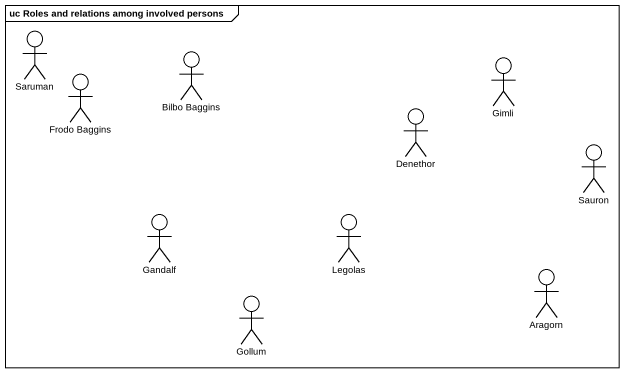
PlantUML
@startuml
mainframe uc Roles and relations among involved persons
actor Saruman
actor "Frodo Baggins" as Frodo_Baggins
actor "Bilbo Baggins" as Bilbo_Baggins
actor Gimli
actor Denethor
actor Sauron
actor Gandalf
actor Legolas
actor Aragorn
actor Gollum
@enduml
